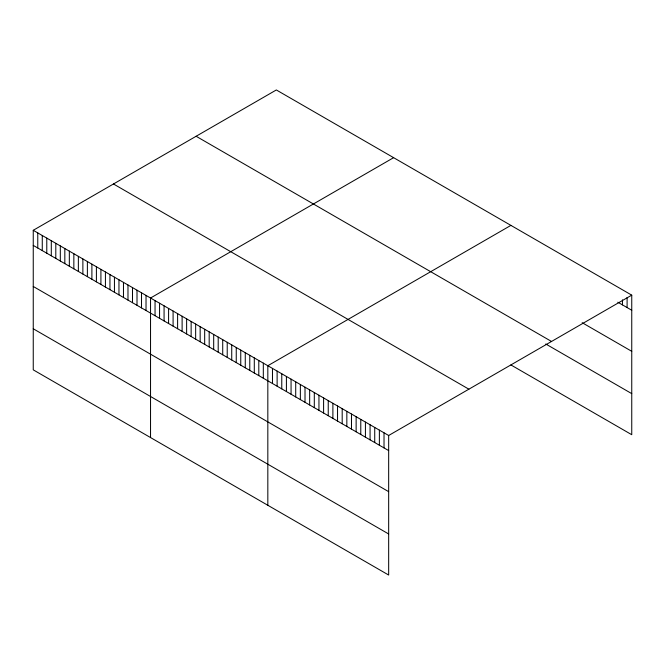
<?xml version="1.0" encoding="UTF-8"?>
<svg xmlns="http://www.w3.org/2000/svg" width="665" height="665" viewBox="0 0 665 665"><rect width="100%" height="100%" fill="white"/><g stroke="black" fill="none" stroke-linecap="round" stroke-linejoin="round"><path stroke-width="1" d="M33.25 230.298L388.668 435.492L388.668 575.042L33.25 369.848L33.25 230.298L276.332 89.958L631.75 295.152L631.75 434.702L510.911 364.935M393.622 157.672L150.539 298.011L150.539 437.562M510.911 225.385L267.829 365.725L267.829 505.275M388.668 435.492L631.75 295.152M617.81 302.201L631.75 310.247M582.174 322.7L631.75 351.32M196.117 136.267L551.534 341.461M545.765 343.988L631.75 393.63M113.466 183.981L468.883 389.183M33.25 245.393L388.668 450.596M33.25 286.465L388.668 491.659M33.25 328.776L388.668 533.978M627.103 297.504L627.103 307.562M622.457 299.849L622.457 304.886M384.021 432.815L384.021 447.911M379.374 430.13L379.374 445.226M374.728 427.445L374.728 442.541M370.072 424.76L370.072 439.856M365.426 422.076L365.426 437.179M360.779 419.391L360.779 434.494M356.132 416.714L356.132 431.809M351.486 414.029L351.486 429.125M346.839 411.344L346.839 426.44M342.192 408.659L342.192 423.763M337.537 405.974L337.537 421.078M332.891 403.298L332.891 418.393M328.244 400.613L328.244 415.708M323.597 397.928L323.597 413.023M318.951 395.243L318.951 410.338M314.304 392.558L314.304 407.662M309.657 389.881L309.657 404.977M305.011 387.196L305.011 402.292M300.356 384.511L300.356 399.607M295.709 381.826L295.709 396.922M291.062 379.141L291.062 394.245M286.416 376.465L286.416 391.56M281.769 373.78L281.769 388.875M277.122 371.095L277.122 386.19M272.475 368.41L272.475 383.506M263.315 363.123L263.315 378.219M258.801 360.521L258.801 375.617M254.296 357.911L254.296 373.015M249.782 355.31L249.782 370.405M245.269 352.708L245.269 367.803M240.755 350.098L240.755 365.201M236.25 347.496L236.25 362.591M231.736 344.894L231.736 359.989M227.222 342.284L227.222 357.388M222.717 339.682L222.717 354.778M218.203 337.08L218.203 352.176M213.689 334.47L213.689 349.574M209.184 331.868L209.184 346.964M204.67 329.266L204.67 344.362M200.157 326.665L200.157 341.76M195.651 324.055L195.651 339.158M191.138 321.453L191.138 336.548M186.624 318.851L186.624 333.946M182.119 316.241L182.119 331.345M177.605 313.639L177.605 328.734M173.091 311.037L173.091 326.133M168.586 308.427L168.586 323.531M164.072 305.825L164.072 320.921M159.558 303.223L159.558 318.319M155.045 300.613L155.045 315.717M146.026 295.41L146.026 310.505M141.512 292.8L141.512 307.903M137.007 290.198L137.007 305.293M132.493 287.596L132.493 302.691M127.979 284.986L127.979 300.09M123.474 282.384L123.474 297.479M118.96 279.782L118.96 294.878M114.447 277.18L114.447 292.276M109.941 274.57L109.941 289.674M105.427 271.968L105.427 287.064M100.914 269.367L100.914 284.462M96.408 266.756L96.408 281.86M91.895 264.155L91.895 279.25M87.381 261.553L87.381 276.648M82.876 258.943L82.876 274.047M78.362 256.341L78.362 271.436M73.848 253.739L73.848 268.835M69.335 251.129L69.335 266.233M64.829 248.527L64.829 263.623M60.316 245.925L60.316 261.021M55.802 243.315L55.802 258.419M51.296 240.713L51.296 255.809M46.783 238.112L46.783 253.207M42.269 235.501L42.269 250.605M37.764 232.9L37.764 247.995"/></g></svg>
